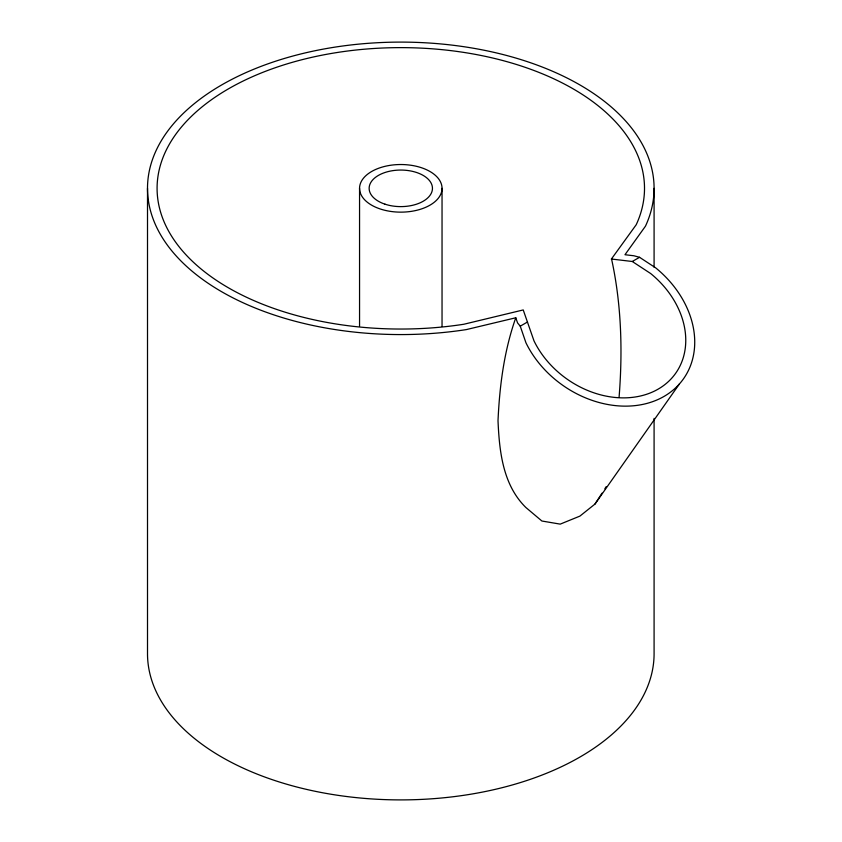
<?xml version="1.0" encoding="UTF-8"?>
<svg xmlns="http://www.w3.org/2000/svg" width="842" height="842" viewBox="0 0 842 842"><rect width="100%" height="100%" fill="white"/><g stroke="black" fill="none" stroke-linecap="round" stroke-linejoin="round"><path stroke-width="1.26" d="M619.081 397.256C622.722 351.63 621.501 305.214 611.85 260.357L611.408 259.02L636.205 224.751A243.706 140.709 0 0 0 422.031 48.162A243.706 140.709 0 0 0 158.012 200.596A243.706 140.709 0 0 0 463.868 324.244L523.229 309.94L534.007 340.894A85.4 67.36 35.1 0 0 658.17 389.12A85.4 67.36 35.1 0 0 650.666 273.534L632.279 261.494L611.408 259.02M515.788 317.771L517.588 322.928L520.251 326.18L525.945 342.778A94.988 74.906 35.1 0 0 664.043 396.414A94.988 74.906 35.1 0 0 655.697 267.872L639.552 257.305L633.921 255.768L624.974 254.726L645.456 226.182A253.295 146.234 0 0 0 422.873 42.658A253.295 146.234 0 0 0 148.466 201.08A253.295 146.234 0 0 0 466.352 329.59L515.788 317.771C504.105 350.788 499.58 385.868 498.011 420.726C499.348 451.344 502.821 484.813 525.829 507.463L541.901 521.019L560.225 524.124L579.896 516.114L594.989 504.053L679.441 383.91M594.989 504.053L602.03 493.149M604.84 488.781L606.251 486.602M520.251 326.18L527.513 321.981M632.279 261.494L639.552 257.305M654.087 188.334L654.087 267.209M654.087 418.369L654.087 653.666A253.295 146.234 0 0 1 400.792 799.9A253.295 146.234 0 0 1 147.508 653.666L147.508 188.334M442.039 188.334A41.237 23.808 0 0 1 380.174 208.953A41.237 23.808 0 0 1 380.174 167.716A41.237 23.808 0 0 1 442.039 188.334L442.039 326.254M359.555 188.334L359.555 326.254M384.962 204.164A31.659 18.282 0 0 0 432.451 188.334A31.659 18.282 0 0 0 384.962 172.505A31.659 18.282 0 0 0 384.962 204.164"/></g></svg>
